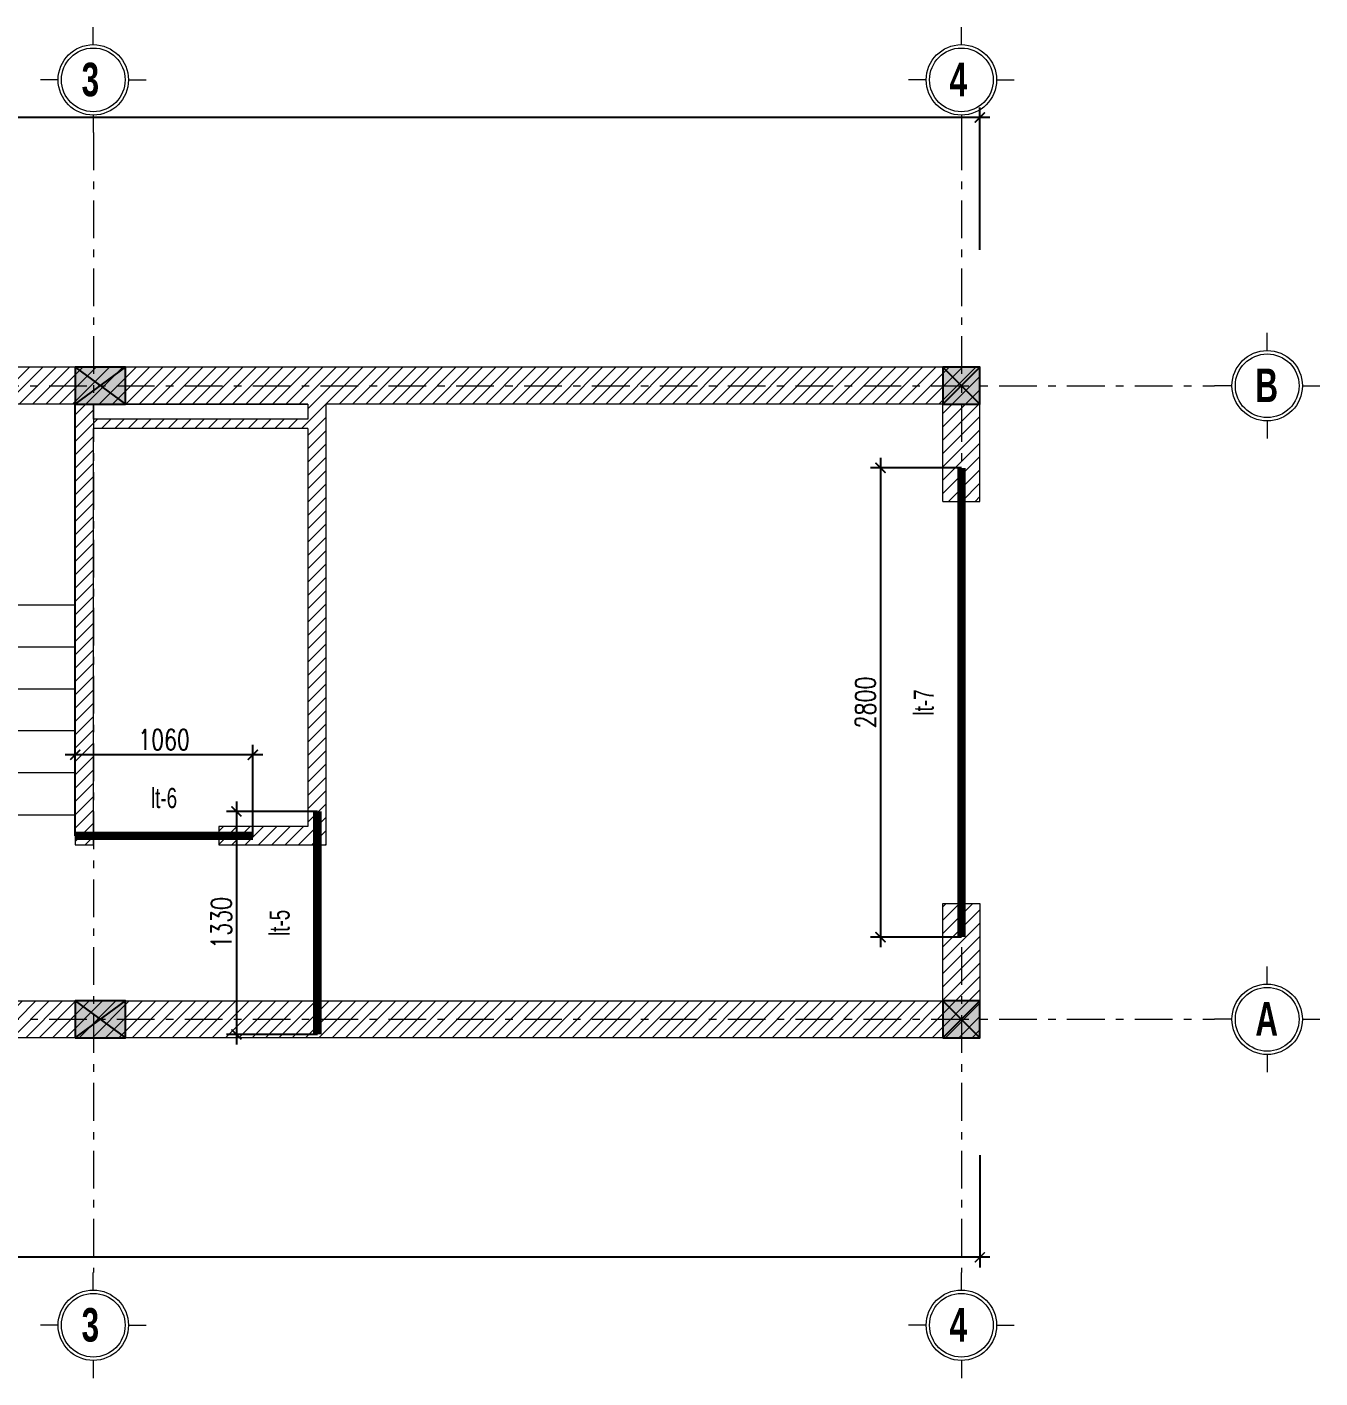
# Model space of a CAD drawing. Extents: x -2098986 to 943, y -1296280 to 73591.
# Drawn here: x -1619192 to -1611475, y -1271596 to -1263536 of the extents above; entities that cross this region are included whole.
import ezdxf

# ---------------------------------------------------------------- set-up
doc = ezdxf.new("R2010")
doc.units = 0
doc.header["$LTSCALE"] = 150
doc.header["$PDMODE"] = 35
doc.linetypes.add('_Tim', pattern=[9, 5, -1.5, 1, -1.5])
doc.linetypes.add('CENTER2', pattern=[1.125, 0.75, -0.125, 0.125, -0.125])
doc.layers.get('0').update_dxf_attribs({"lineweight": 18})
doc.layers.get('Defpoints').update_dxf_attribs({"lineweight": 18})
for name, color, linetype, lineweight in [('05.Text', 253, 'Continuous', 18), ('10.truc', 250, 'CENTER2', 20), ('LS - LANH TO', 3, 'Continuous', 35), ('LS-DIM', 251, 'Continuous', 13), ('LS-TRUC', 108, '_Tim', 9)]:
    doc.layers.add(name, color=color, linetype=linetype, lineweight=lineweight)
doc.layers.add('DIM', color=1, linetype='Continuous')
doc.layers.add('HATCH', color=8, linetype='Continuous')
doc.styles.add('AVANTHB', font='')
doc.styles.add('LT', font='vnromadi.shx', dxfattribs={"width": 0.7})
doc.styles.add('vnsimpli', font='vnsimli.shx', dxfattribs={"width": 0.75})
doc.styles.get('AVANTHB').set_extended_font_data('.VnAvantH', bold=True)
doc.dimstyles.new('D-KHLT', dxfattribs={"dimtxt": 150, "dimasz": 0, "dimexe": 0, "dimexo": 0, "dimgap": 0, "dimtad": 1, "dimdec": 0, "dimlfac": 0.1, "dimzin": 0, "dimdsep": 46, "dimtxsty": 'LT', "dimblk1": 'ARCHTICK', "dimblk2": 'ARCHTICK', "dimsah": 1, "dimcen": 0, "dimsd1": 1, "dimsd2": 1, "dimclrd": 256, "dimclre": 256, "dimclrt": 60, "dimadec": 0, "dimazin": 0, "dimtfac": 0.02, "dimtdec": 0, "dimtix": 1, "dimtmove": 2, "dimatfit": 3, "dimldrblk": 'ARCHTICK', "dimfxl": 100, "dimtolj": 1, "dimtzin": 0, "dimarcsym": 0})
doc.dimstyles.new('D100(120)', dxfattribs={"dimtxt": 120, "dimasz": 60, "dimexe": 60, "dimexo": 0, "dimgap": 30, "dimtad": 1, "dimdec": 0, "dimdsep": 46, "dimtxsty": 'vnsimpli', "dimblk": 'ARCHTICK', "dimcen": 0, "dimdle": 60, "dimclrd": 256, "dimclre": 256, "dimclrt": 60, "dimadec": 0, "dimazin": 0, "dimtfac": 1, "dimtdec": 0, "dimtix": 1, "dimtmove": 0, "dimatfit": 3, "dimfxl": 1, "dimarcsym": 0})
pattern_1 = [(45, (-2488308.19, -931829.044), (-39.7747564, 39.7747564), [])]

# ---------------------------------------------------------------- blocks, each defined once
blk = doc.blocks.new('DANHTRUC')
for p, q in [((980383, -947347), (980383, -947137)), ((979963, -947767), (979753, -947767)), ((980803, -947767), (981013, -947767)), ((980383, -948187), (980383, -948397))]:
    blk.add_line(p, q)
for radius in [420, 380]:
    blk.add_circle((980383, -947767), radius)
blk = doc.blocks.new('_ArchTick')
at = {"layer": 'DIM', "color": 0, "const_width": 0.15}
blk.add_lwpolyline([(-0.5, -0.5), (0.5, 0.5)], dxfattribs=at)
blk = doc.blocks.new('*D734')
at = {"layer": 'Defpoints', "color": 0, "transparency": 16777216}
for p in [(-1939457, -1050604), (-1939457, -1051394), (-1924457, -1051394)]:
    blk.add_point(p, dxfattribs=at)
at = {"layer": 'LS-DIM', "lineweight": -2, "transparency": 16777216}
for p, q in [((-1924397, -1050604), (-1939517, -1050604)), ((-1939457, -1051394), (-1939457, -1050544)), ((-1924457, -1051394), (-1924457, -1050544))]:
    blk.add_line(p, q, dxfattribs=at)
at = {"layer": 'LS-DIM', "lineweight": -2, "transparency": 16777216, "xscale": 60, "yscale": 60, "zscale": 60, "rotation": 180}
blk.add_blockref('_ArchTick', (-1939457, -1050604), dxfattribs=at)
at = {"layer": 'LS-DIM', "lineweight": -2, "transparency": 16777216, "xscale": 60, "yscale": 60, "zscale": 60}
blk.add_blockref('_ArchTick', (-1924457, -1050604), dxfattribs=at)
at = {"layer": 'LS-DIM', "color": 60, "transparency": 16777216, "insert": (-1931956, -1050514), "char_height": 120, "attachment_point": 5, "style": 'vnsimpli'}
blk.add_mtext('15000', dxfattribs=at)
blk = doc.blocks.new('*D744')
at = {"layer": 'Defpoints', "color": 0, "transparency": 16777216}
for p in [(-1939457, -1056794), (-1924457, -1056794), (-1939457, -1057404)]:
    blk.add_point(p, dxfattribs=at)
at = {"layer": 'LS-DIM', "lineweight": -2, "transparency": 16777216}
for p, q in [((-1939457, -1056794), (-1939457, -1057464)), ((-1924457, -1056794), (-1924457, -1057464)), ((-1924397, -1057404), (-1939517, -1057404))]:
    blk.add_line(p, q, dxfattribs=at)
at = {"layer": 'LS-DIM', "lineweight": -2, "transparency": 16777216, "xscale": 60, "yscale": 60, "zscale": 60, "rotation": 180}
blk.add_blockref('_ArchTick', (-1939457, -1057404), dxfattribs=at)
at = {"layer": 'LS-DIM', "lineweight": -2, "transparency": 16777216, "xscale": 60, "yscale": 60, "zscale": 60}
blk.add_blockref('_ArchTick', (-1924457, -1057404), dxfattribs=at)
at = {"layer": 'LS-DIM', "color": 60, "transparency": 16777216, "insert": (-1931956, -1057314), "char_height": 120, "attachment_point": 5, "style": 'vnsimpli'}
blk.add_mtext('15000', dxfattribs=at)
blk = doc.blocks.new('2323easda')
at = {"layer": 'LS-DIM', "ltscale": 50}
h = blk.add_hatch(dxfattribs=at)
h.set_pattern_fill('TUONGXAY', color=256, scale=450, style=0)
h.set_pattern_definition(pattern_1)
h.paths.add_polyline_path([(-1933900.2, -963924.8), (-1948900.2, -963924.8), (-1948900.2, -964144.8), (-1948900.2, -964649.6), (-1948680.2, -964649.6), (-1948680.2, -964144.8), (-1946708.7, -964144.8), (-1946708.7, -966904.8), (-1943811.1, -966904.8), (-1943811.1, -966794.8), (-1946598.7, -966794.8), (-1946598.7, -964144.8), (-1942771.2, -964144.8), (-1942771.2, -966794.8), (-1942881.1, -966794.8), (-1942881.1, -966904.8), (-1942661.2, -966904.8), (-1942661.2, -964144.8), (-1939299.2, -964144.8), (-1939299.2, -966774.8), (-1939189.2, -966774.8), (-1939189.2, -964289.4), (-1937911.2, -964289.4), (-1937911.2, -966664.8), (-1938441.2, -966664.8), (-1938441.2, -966774.8), (-1937801.2, -966774.8), (-1937801.2, -964144.8), (-1934120.2, -964144.8), (-1934120.2, -964724.8), (-1933900.2, -964724.8)])
h.paths.add_polyline_path([(-1937911.2, -964144.8), (-1937911.2, -964234.4), (-1939189.2, -964234.4), (-1939189.2, -964144.8)], flags=16)
h = blk.add_hatch(dxfattribs=at)
h.set_pattern_fill('TUONGXAY', color=256, scale=450, style=0)
h.set_pattern_definition(pattern_1)
h.paths.add_polyline_path([(-1933900.2, -967124.8), (-1934120.2, -967124.8), (-1934120.2, -967704.8), (-1948900.2, -967704.8), (-1948900.2, -967924.8), (-1933900.2, -967924.8)])
at = {"layer": 'LS-DIM'}
blk.add_line((-1939301.2, -966344.8), (-1939301.2, -964144.8), dxfattribs=at)
for points in [[(-1933900.2, -963924.8), (-1948900.2, -963924.8), (-1948900.2, -964144.8)], [(-1933900.2, -964724.8), (-1933900.2, -963924.8)], [(-1939299.2, -964144.8), (-1942661.2, -964144.8)], [(-1939299.2, -964144.8), (-1939299.2, -966774.8), (-1939189.2, -966774.8), (-1939189.2, -964289.4)], [(-1937911.2, -964144.8), (-1939189.2, -964144.8)], [(-1939189.2, -964234.4), (-1939189.2, -964144.8)], [(-1937911.2, -964144.8), (-1937911.2, -964234.4)], [(-1934120.2, -964724.8), (-1934120.2, -964144.8), (-1937801.2, -964144.8)], [(-1937801.2, -966774.8), (-1937801.2, -964144.8)], [(-1937911.2, -964289.4), (-1939189.2, -964289.4)], [(-1937911.2, -964289.4), (-1937911.2, -966664.8), (-1938441.2, -966664.8)], [(-1934120.2, -964724.8), (-1933900.2, -964724.8)], [(-1939301.2, -965344.8), (-1940431.2, -965344.8)], [(-1939301.2, -965594.8), (-1940431.2, -965594.8)], [(-1939301.2, -965594.8), (-1940431.2, -965594.8)], [(-1939301.2, -965844.8), (-1940431.2, -965844.8)], [(-1939301.2, -965844.8), (-1940431.2, -965844.8)], [(-1939301.2, -966094.8), (-1940431.2, -966094.8)], [(-1939301.2, -966094.8), (-1940431.2, -966094.8)], [(-1939301.2, -966344.8), (-1940431.2, -966344.8)], [(-1939301.2, -966344.8), (-1940431.2, -966344.8)], [(-1939301.2, -966344.8), (-1939301.2, -966594.8)], [(-1940431.2, -966594.8), (-1939301.2, -966594.8)], [(-1938441.2, -966664.8), (-1938441.2, -966774.8)], [(-1938441.2, -966664.8), (-1938441.2, -966774.8)], [(-1938441.2, -966774.8), (-1937801.2, -966774.8)], [(-1933900.2, -967124.8), (-1933900.2, -967924.8), (-1948900.2, -967924.8), (-1948900.2, -967704.8), (-1934120.2, -967704.8), (-1934120.2, -967124.8)], [(-1934120.2, -967124.8), (-1933900.2, -967124.8)]]:
    blk.add_lwpolyline(points, dxfattribs=at)
blk.add_lwpolyline([(-1939189.2, -964144.8), (-1937911.2, -964144.8), (-1937911.2, -964234.4), (-1939189.2, -964234.4)], close=True, dxfattribs=at)
blk = doc.blocks.new('*D1894')
at = {"layer": 'Defpoints', "color": 0, "transparency": 16777216}
for p in [(-1618904, -1267878.2), (-1618904, -1268361.2), (-1617844, -1268361.2)]:
    blk.add_point(p, dxfattribs=at)
at = {"layer": 'LS-DIM', "lineweight": -2, "transparency": 16777216}
for p, q in [((-1618904, -1268361.2), (-1618904, -1267818.2)), ((-1617844, -1268361.2), (-1617844, -1267818.2)), ((-1617784, -1267878.2), (-1618964, -1267878.2))]:
    blk.add_line(p, q, dxfattribs=at)
at = {"layer": 'LS-DIM', "lineweight": -2, "transparency": 16777216, "xscale": 60, "yscale": 60, "zscale": 60, "rotation": 180}
blk.add_blockref('_ArchTick', (-1618904, -1267878.2), dxfattribs=at)
at = {"layer": 'LS-DIM', "lineweight": -2, "transparency": 16777216, "xscale": 60, "yscale": 60, "zscale": 60}
blk.add_blockref('_ArchTick', (-1617844, -1267878.2), dxfattribs=at)
at = {"layer": 'LS-DIM', "color": 60, "transparency": 16777216, "insert": (-1618374, -1267788.2), "char_height": 120, "attachment_point": 5, "style": 'vnsimpli'}
blk.add_mtext('1060', dxfattribs=at)
blk = doc.blocks.new('*D1895')
at = {"layer": 'Defpoints', "color": 0, "transparency": 16777216}
for p in [(-1618904, -1268196.8), (-1618904, -1268361.2), (-1617844, -1268361.2)]:
    blk.add_point(p, dxfattribs=at)
at = {"layer": 'LS-DIM', "lineweight": -2, "transparency": 16777216}
for p, q in [((-1618904, -1268361.2), (-1618904, -1268196.8)), ((-1617844, -1268361.2), (-1617844, -1268196.8))]:
    blk.add_line(p, q, dxfattribs=at)
at = {"layer": 'LS-DIM', "color": 60, "transparency": 16777216, "insert": (-1618374, -1268136.8), "char_height": 120, "attachment_point": 5, "style": 'LT'}
blk.add_mtext('\\A1;lt-6', dxfattribs=at)
blk = doc.blocks.new('*D1896')
at = {"layer": 'Defpoints', "color": 0, "transparency": 16777216}
for p in [(-1617459, -1268216.2), (-1617942, -1269546.2), (-1617459, -1269546.2)]:
    blk.add_point(p, dxfattribs=at)
at = {"layer": 'LS-DIM', "lineweight": -2, "transparency": 16777216}
for p, q in [((-1617942, -1268156.2), (-1617942, -1269606.2)), ((-1617459, -1268216.2), (-1618002, -1268216.2)), ((-1617459, -1269546.2), (-1618002, -1269546.2))]:
    blk.add_line(p, q, dxfattribs=at)
at = {"layer": 'LS-DIM', "lineweight": -2, "transparency": 16777216, "xscale": 60, "yscale": 60, "zscale": 60}
for p, rotation in [((-1617942, -1268216.2), 90), ((-1617942, -1269546.2), 270)]:
    blk.add_blockref('_ArchTick', p, dxfattribs=dict(at, rotation=rotation))
at = {"layer": 'LS-DIM', "color": 60, "transparency": 16777216, "insert": (-1618032, -1268881.2), "char_height": 120, "attachment_point": 5, "rotation": 90, "style": 'vnsimpli'}
blk.add_mtext('1330', dxfattribs=at)
blk = doc.blocks.new('*D1897')
at = {"layer": 'Defpoints', "color": 0, "transparency": 16777216}
for p in [(-1617459, -1268216.2), (-1617623.4, -1269546.2), (-1617459, -1269546.2)]:
    blk.add_point(p, dxfattribs=at)
at = {"layer": 'LS-DIM', "lineweight": -2, "transparency": 16777216}
for p, q in [((-1617459, -1268216.2), (-1617623.4, -1268216.2)), ((-1617459, -1269546.2), (-1617623.4, -1269546.2))]:
    blk.add_line(p, q, dxfattribs=at)
at = {"layer": 'LS-DIM', "color": 60, "transparency": 16777216, "insert": (-1617683.4, -1268881.2), "char_height": 120, "attachment_point": 5, "rotation": 90, "style": 'LT'}
blk.add_mtext('\\A1;lt-5', dxfattribs=at)
blk = doc.blocks.new('*D1898')
at = {"layer": 'Defpoints', "color": 0, "transparency": 16777216}
for p in [(-1613615, -1266166.2), (-1614098, -1268966.2), (-1613615, -1268966.2)]:
    blk.add_point(p, dxfattribs=at)
at = {"layer": 'LS-DIM', "lineweight": -2, "transparency": 16777216}
for p, q in [((-1614098, -1266106.2), (-1614098, -1269026.2)), ((-1613615, -1266166.2), (-1614158, -1266166.2)), ((-1613615, -1268966.2), (-1614158, -1268966.2))]:
    blk.add_line(p, q, dxfattribs=at)
at = {"layer": 'LS-DIM', "lineweight": -2, "transparency": 16777216, "xscale": 60, "yscale": 60, "zscale": 60}
for p, rotation in [((-1614098, -1266166.2), 90), ((-1614098, -1268966.2), 270)]:
    blk.add_blockref('_ArchTick', p, dxfattribs=dict(at, rotation=rotation))
at = {"layer": 'LS-DIM', "color": 60, "transparency": 16777216, "insert": (-1614188, -1267566.2), "char_height": 120, "attachment_point": 5, "rotation": 90, "style": 'vnsimpli'}
blk.add_mtext('2800', dxfattribs=at)
blk = doc.blocks.new('*D1899')
at = {"layer": 'Defpoints', "color": 0, "transparency": 16777216}
for p in [(-1613615, -1266166.2), (-1613779.4, -1268966.2), (-1613615, -1268966.2)]:
    blk.add_point(p, dxfattribs=at)
at = {"layer": 'LS-DIM', "lineweight": -2, "transparency": 16777216}
for p, q in [((-1613615, -1266166.2), (-1613779.4, -1266166.2)), ((-1613615, -1268966.2), (-1613779.4, -1268966.2))]:
    blk.add_line(p, q, dxfattribs=at)
at = {"layer": 'LS-DIM', "color": 60, "transparency": 16777216, "insert": (-1613839.4, -1267566.2), "char_height": 120, "attachment_point": 5, "rotation": 90, "style": 'LT'}
blk.add_mtext('\\A1;lt-7', dxfattribs=at)
blk = doc.blocks.new('qqqe213123213')
at = {"layer": 'HATCH'}
h = blk.add_hatch(color=256, dxfattribs=at)
h.dxf.hatch_style = 1
h.paths.add_polyline_path([(-1929857, -1052314), (-1929557, -1052314), (-1929557, -1052094), (-1929857, -1052094)])
h = blk.add_hatch(color=256, dxfattribs=at)
h.dxf.hatch_style = 1
h.paths.add_polyline_path([(-1924677, -1052314), (-1924457, -1052314), (-1924457, -1052094), (-1924677, -1052094)])
h = blk.add_hatch(color=256, dxfattribs=at)
h.dxf.hatch_style = 1
h.paths.add_polyline_path([(-1929857, -1056094), (-1929557, -1056094), (-1929557, -1055874), (-1929857, -1055874)])
h = blk.add_hatch(color=256, dxfattribs=at)
h.dxf.hatch_style = 1
h.paths.add_polyline_path([(-1924677, -1056094), (-1924457, -1056094), (-1924457, -1055874), (-1924677, -1055874)])
at = {"layer": 'DIM'}
for p, q in [((-1929857, -1052094), (-1929557, -1052314)), ((-1929857, -1052314), (-1929557, -1052094)), ((-1924677, -1052094), (-1924457, -1052314)), ((-1924677, -1052314), (-1924457, -1052094)), ((-1929857, -1055874), (-1929557, -1056094)), ((-1929857, -1056094), (-1929557, -1055874)), ((-1924677, -1055874), (-1924457, -1056094)), ((-1924677, -1056094), (-1924457, -1055874))]:
    blk.add_line(p, q, dxfattribs=at)
for points in [[(-1929857, -1052314), (-1929557, -1052314), (-1929557, -1052094), (-1929857, -1052094)], [(-1924677, -1052314), (-1924457, -1052314), (-1924457, -1052094), (-1924677, -1052094)], [(-1929857, -1056094), (-1929557, -1056094), (-1929557, -1055874), (-1929857, -1055874)], [(-1924677, -1056094), (-1924457, -1056094), (-1924457, -1055874), (-1924677, -1055874)]]:
    blk.add_lwpolyline(points, close=True, dxfattribs=at)
at = {"layer": 'LS-TRUC', "ltscale": 0.3}
for p, q in [((-1929747, -1050694), (-1929747, -1057494)), ((-1924567, -1050694), (-1924567, -1057494)), ((-1941757, -1052204), (-1923057, -1052204)), ((-1941757, -1055984), (-1923057, -1055984))]:
    blk.add_line(p, q, dxfattribs=at)
at = {"layer": '05.Text', "xscale": 0.5, "yscale": 0.5, "zscale": 0.5}
for p in [(-2419939.7, -576495.7), (-2414758.7, -576495.7), (-2412933.7, -578320.7), (-2412933.7, -582100.7), (-2419939.7, -583925.7), (-2414758.7, -583925.7)]:
    blk.add_blockref('DANHTRUC', p, dxfattribs=at)
at = {"layer": '05.Text', "style": 'AVANTHB', "width": 0.7}
for s, p in [('3', (-1929817.8, -1050476.7)), ('4', (-1924637.8, -1050476.7)), ('B', (-1922812.8, -1052301.7)), ('A', (-1922812.8, -1056081.7)), ('3', (-1929817.8, -1057906.7)), ('4', (-1924637.8, -1057906.7))]:
    blk.add_text(s, height=200, dxfattribs=at).set_placement(p)
at = {"layer": 'LS-DIM'}
for base, p1, p2, picture, middle in [((-1939457, -1050604), (-1924457, -1051394), (-1939457, -1051394), '*D734', (-1931956, -1050604)), ((-1939457, -1057404), (-1924457, -1056794), (-1939457, -1056794), '*D744', (-1931956, -1057404))]:
    dim = blk.add_linear_dim(base=base, p1=p1, p2=p2, dimstyle='D100(120)', dxfattribs=at)
    dim.commit()
    dim.dimension.update_dxf_attribs({"geometry": picture, "text_midpoint": middle, "dimtype": 128})

msp = doc.modelspace()

# ---------------------------------------------------------------- linework, layer by layer
at = {"layer": 'LS - LANH TO', "linetype": 'Continuous', "const_width": 50}
for points in [[(-1613615, -1268966.2), (-1613615, -1266166.2)], [(-1617459, -1269546.2), (-1617459, -1268216.2)], [(-1618904, -1268361.2), (-1617844, -1268361.2)]]:
    msp.add_lwpolyline(points, dxfattribs=at)

# ---------------------------------------------------------------- block references
at = {"layer": '10.truc'}
msp.add_blockref('2323easda', (320395.1, -301641.4), dxfattribs=at)
at = {"layer": 'DIM'}
msp.add_blockref('qqqe213123213', (310952, -213472.2), dxfattribs=at)

# ---------------------------------------------------------------- dimensions: what is measured, and where the dimension line sits
at = {"layer": 'LS-DIM'}
for base, p1, p2, picture, middle in [((-1614098, -1268966.2), (-1613615, -1266166.2), (-1613615, -1268966.2), '*D1898', (-1614188, -1267566.2)), ((-1617942, -1269546.2), (-1617459, -1268216.2), (-1617459, -1269546.2), '*D1896', (-1618032, -1268881.2))]:
    dim = msp.add_linear_dim(base=base, p1=p1, p2=p2, angle=90, dimstyle='D100(120)', dxfattribs=at)
    dim.commit()
    dim.dimension.update_dxf_attribs({"geometry": picture, "text_midpoint": middle})
for base, p1, p2, text, picture, middle in [((-1613779.4, -1268966.2), (-1613615, -1266166.2), (-1613615, -1268966.2), 'lt-7', '*D1899', (-1613839.4, -1267566.2)), ((-1617623.4, -1269546.2), (-1617459, -1268216.2), (-1617459, -1269546.2), 'lt-5', '*D1897', (-1617683.4, -1268881.2))]:
    dim = msp.add_linear_dim(base=base, p1=p1, p2=p2, angle=90, text=text, dimstyle='D-KHLT', override={"dimtxt": 120}, dxfattribs=at)
    dim.commit()
    dim.dimension.update_dxf_attribs({"geometry": picture, "text_midpoint": middle})
dim = msp.add_linear_dim(base=(-1618904, -1267878.2), p1=(-1617844, -1268361.2), p2=(-1618904, -1268361.2), dimstyle='D100(120)', dxfattribs=at)
dim.commit()
dim.dimension.update_dxf_attribs({"geometry": '*D1894', "text_midpoint": (-1618374, -1267788.2)})
dim = msp.add_linear_dim(base=(-1618904, -1268196.8), p1=(-1617844, -1268361.2), p2=(-1618904, -1268361.2), text='lt-6', dimstyle='D-KHLT', override={"dimtxt": 120}, dxfattribs=at)
dim.commit()
dim.dimension.update_dxf_attribs({"geometry": '*D1895', "text_midpoint": (-1618374, -1268136.8)})

doc.saveas('drawing.dxf')
